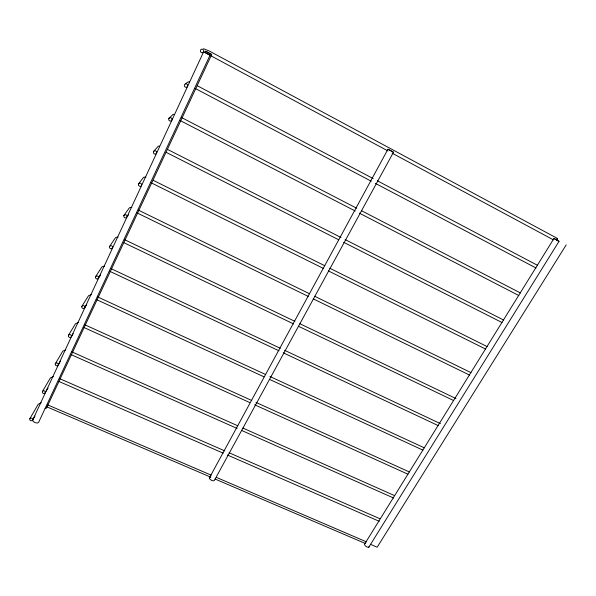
<?xml version="1.0" encoding="UTF-8"?>
<svg xmlns="http://www.w3.org/2000/svg" width="596" height="596" viewBox="0 0 596 596"><rect width="100%" height="100%" fill="white"/><g stroke="black" fill="none" stroke-linecap="round" stroke-linejoin="round"><path stroke-width="0.89" d="M68.406 335.369L68.406 336.517L69.278 337.381L70.514 337.463L71.393 336.71L71.401 335.563L70.529 334.699L69.285 334.617L68.406 335.369L75.521 323.725L78.456 322.518M91.397 294.655L88.484 295.765L81.831 306.381L81.823 307.551L82.695 308.437L83.947 308.527L86.673 304.757M84.833 307.752L84.848 306.582L83.969 305.696L82.717 305.606L81.831 306.381M104.605 266.218L102.572 266.486L101.715 267.217L95.539 276.76L95.524 277.959L96.403 278.868L97.662 278.958L100.553 275.032M98.571 278.176L98.586 276.976L97.707 276.067L96.44 275.978L95.539 276.76M109.545 246.498L109.522 247.727L110.409 248.659L111.683 248.748L112.599 247.951L112.622 246.729L111.735 245.79L110.461 245.701L109.545 246.498L115.222 238.08L116.086 237.327L118.082 237.186M123.864 215.566L123.834 216.825L124.72 217.778L126.009 217.875L126.933 217.063L126.97 215.804L126.076 214.851L124.795 214.754L123.864 215.566L129.012 208.317L129.898 207.55L131.85 207.542M138.495 183.948L138.458 185.229L139.352 186.213L140.649 186.317L141.595 185.483L141.632 184.201L140.745 183.218L139.442 183.114L138.495 183.948L143.1 177.928L144.001 177.139L145.908 177.273M153.463 151.615L153.418 152.926L154.312 153.932L155.623 154.044L156.584 153.194L156.629 151.876L155.735 150.87L154.424 150.766L153.463 151.615L158.402 146.065L159.639 146.199M168.772 118.544L168.72 119.893L169.622 120.921L170.94 121.033L171.916 120.169L171.968 118.82L171.074 117.784L169.748 117.673L168.772 118.544L173.131 114.32L174.375 114.447M203.653 51.8L203.72 50.392L202.819 49.304L201.463 49.177L200.457 50.086L200.39 51.502L201.292 52.582L202.647 52.709L203.653 51.8L210.015 55.227L38.554 422.497L37.183 423.063L34.903 422.579L33.048 421.312L32.706 418.951L31.849 418.139L30.642 418.072L29.8 418.779L29.815 419.86L30.679 420.664L31.879 420.731L32.72 420.024L203.653 51.8L210.015 55.227M553.967 238.467L559.011 241.365L368.723 547.314L367.143 547.046L365.355 545.869L364.417 544.483L364.864 543.701L553.967 238.467L559.011 241.365M557.23 240.188L557.536 238.512L209.33 51.047L203.556 48.686M211.714 54.489L205.62 51.211L211.714 54.489L46.443 408.163L45.14 408.677M209.338 477.999L387.936 149.261L390.209 150.356L393.472 152.241L214.485 480.205L213.651 480.875L211.796 480.503L210.001 479.311L209.338 477.999L210.179 477.344M368.723 547.314L369.162 546.517M33.175 419.234L34.978 416.06M29.8 418.779L38.166 404.319L41.161 402.829M53.349 376.59L50.369 377.991L42.405 391.557L42.413 392.652L43.277 393.479L44.491 393.554L48.075 388.108M58.691 364.283L60.516 361.169M55.272 363.754L56.136 363.016L57.365 363.091L58.229 363.94L58.237 365.065L57.372 365.802L56.143 365.72L55.272 364.879L55.272 363.754L62.818 351.133L65.776 349.822M71.855 335.943L73.226 333.648M566.2 244.889L377.164 547.202L370.325 544.26M127.432 216.341L128.416 214.903M185.423 83.82L184.432 84.714L184.373 86.092L185.274 87.15L186.608 87.269L187.598 86.375L187.666 84.997L186.757 83.939L185.423 83.82L188.172 81.868L189.439 81.995M42.405 391.557L43.255 390.827L44.477 390.902L45.341 391.728L45.348 392.824M556.925 238.661L557.536 238.512M393.472 152.241L387.936 149.261M46.615 406.74L210.783 477.18M215.059 479.013L365.549 543.589M47.382 404.766L211.237 475.168M216.363 477.366L366.562 541.906M58.691 381.336L223.209 453.169M227.471 455.031L379.205 521.284M59.563 378.616L224.826 450.904M229.088 452.766L379.868 518.721M71.133 354.65L237.066 428.427M241.32 430.312L393.628 498.032M71.997 351.945L237.819 425.797M242.915 428.07L394.284 495.485M83.641 327.368L249.612 402.509M254.693 404.811L407.955 474.207M84.848 324.79L251.758 400.49M255.989 402.412L409.348 471.965M96.574 299.617L263.968 376.814M269.891 379.548L422.907 450.114M97.796 296.987L265.704 374.556M269.921 376.501L424.33 447.834M111.027 268.617L280.358 348.31M284.575 350.292L440.429 423.637M109.768 271.299L279.01 350.806M283.219 352.787L438.149 425.566M124.519 239.652L294.864 321.333M299.9 323.747L455.985 398.582M124.08 242.795L293.493 323.881M298.522 326.288L453.675 400.557M136.991 212.876L308.259 296.413M313.272 298.857L469.499 375.055M138.302 210.083L309.667 293.813M314.681 296.264L470.996 372.642M153.202 180.297L324.76 265.727M329.759 268.215L487.163 346.604M151.034 182.734L323.33 268.386M328.322 270.867L485.636 349.07M167.573 149.447L341.001 237.491M345.151 239.599L503.642 320.052M166.209 152.367L338.707 239.778M343.683 242.304L502.085 322.57M180.044 120.489L355.231 211.006M359.366 213.137L518.855 295.541M181.437 117.509L356.728 208.242M361.69 210.805L520.442 292.979M195.019 88.35L371.256 181.199M375.376 183.367L535.968 267.976M197.261 85.727L373.178 178.584M377.29 180.752L537.592 265.362M210.328 55.48L388.018 150.967M392.116 153.172L553.423 239.853"/></g></svg>
